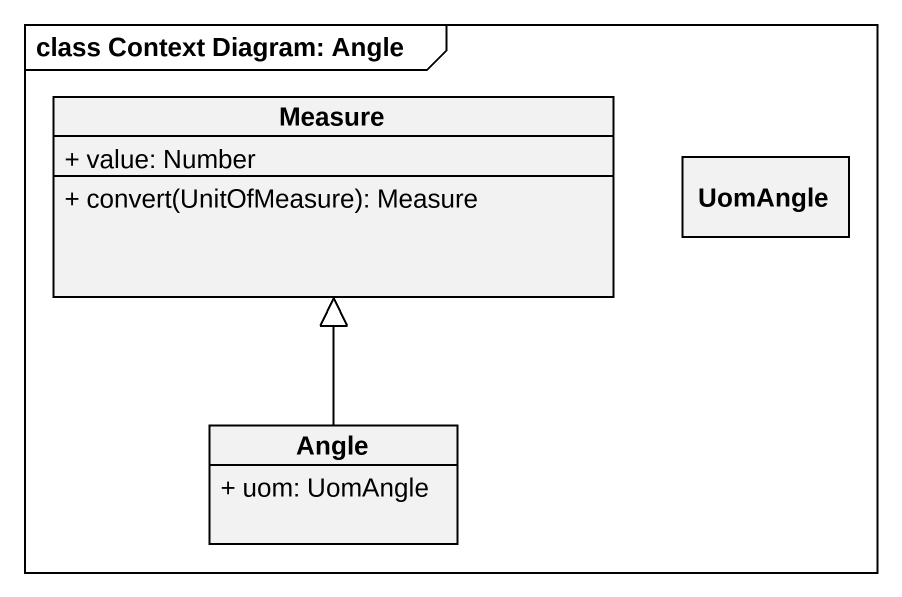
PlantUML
@startuml
mainframe class Context Diagram: Angle
hide circle
hide empty members
skinparam classAttributeIconSize 0
class Measure {
  + value: Number
  + convert(UnitOfMeasure): Measure
}
class UomAngle
class Angle {
  + uom: UomAngle
}
Angle -up-|> Measure
@enduml
